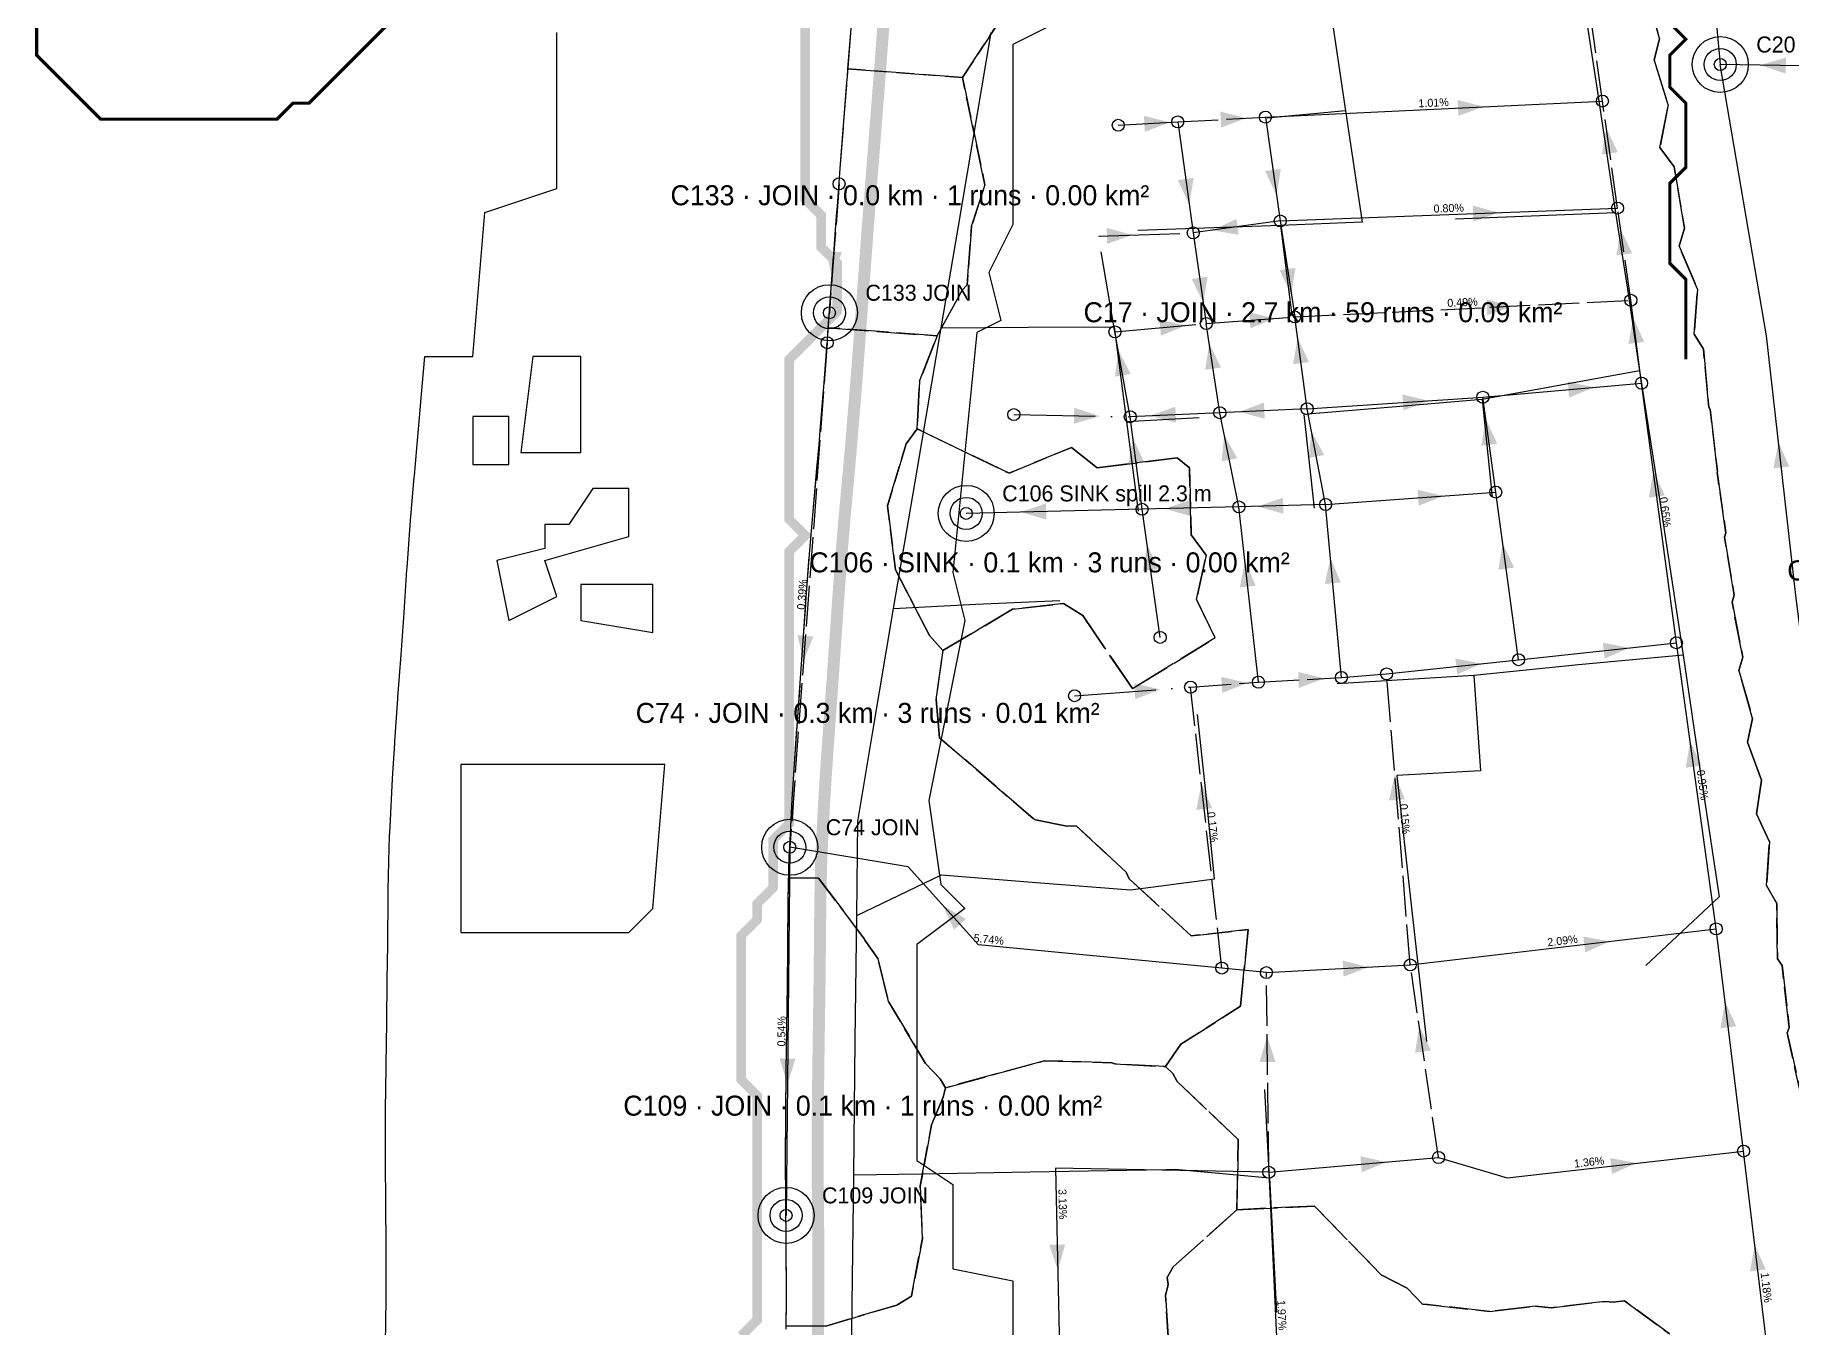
# Model space of a CAD drawing. Header units: metres. Extents: x 442821 to 452274, y 2561971 to 2571293.
# Drawn here: x 449883.5 to 450322.4, y 2569575.2 to 2569898.3 of the extents above; entities that cross this region are included whole.
import ezdxf
from ezdxf.enums import TextEntityAlignment as Align

# ---------------------------------------------------------------- set-up
doc = ezdxf.new("R2010")
doc.units = ezdxf.units.M
doc.header["$LTSCALE"] = 8
doc.linetypes.add('DASHDOT', pattern=[3.556, 2.54, -0.508, 0, -0.508])
doc.linetypes.add('DASHED', pattern=[1.524, 1.27, -0.254])
for name, color, linetype in [('A_ARROWS', 7, 'Continuous'), ('A_BUILT_2006', 252, 'Continuous'), ('A_CATCH_LABEL', 7, 'Continuous'), ('A_CATCHMENTS', 7, 'Continuous'), ('A_ENVELOPE', 3, 'Continuous'), ('A_GRADIENT', 8, 'Continuous'), ('A_JUNCTIONS', 8, 'Continuous'), ('A_MAIN_PIPE', 5, 'Continuous'), ('A_OUTLET_LABEL', 7, 'Continuous'), ('A_OUTLETS', 7, 'Continuous'), ('A_RUNS', 7, 'Continuous'), ('A_STREAMS', 5, 'Continuous'), ('A_WADI', 4, 'Continuous')]:
    doc.layers.add(name, color=color, linetype=linetype)

msp = doc.modelspace()

# ---------------------------------------------------------------- linework, layer by layer
at = {"layer": 'A_ARROWS', "color": 4}
for points in [[(450314.51, 2569890.84), (450320.94, 2569892.74), (450320.88, 2569888.74)], [(450319.07, 2569796.63), (450321.79, 2569790.5), (450317.81, 2569790.05)]]:
    msp.add_solid(points, dxfattribs=at)
at = {"layer": 'A_ARROWS', "color": 2}
for points in [[(450186.11, 2569877.6), (450179.83, 2569875.25), (450179.61, 2569879.25)], [(450245.4, 2569880.46), (450239.1, 2569878.16), (450238.91, 2569882.16)], [(450167.02, 2569876.55), (450160.75, 2569874.18), (450160.52, 2569878.18)], [(450276.04, 2569875.14), (450278.92, 2569869.09), (450274.96, 2569868.52)], [(450171.84, 2569856.05), (450168.98, 2569862.11), (450172.94, 2569862.66)], [(450193.68, 2569858.32), (450190.79, 2569864.37), (450194.75, 2569864.94)], [(450177.58, 2569849.56), (450183.64, 2569852.41), (450184.19, 2569848.44)], [(450249.17, 2569853.99), (450242.85, 2569851.74), (450242.7, 2569855.74)], [(450157.66, 2569848.4), (450151.33, 2569846.19), (450151.2, 2569850.18)], [(450279.65, 2569849.87), (450282.53, 2569843.81), (450278.57, 2569843.25)], [(450197.36, 2569833.54), (450194.43, 2569839.57), (450198.38, 2569840.17)], [(450175.37, 2569831.36), (450172.47, 2569837.4), (450176.43, 2569837.98)], [(450252.59, 2569830.6), (450246.3, 2569828.29), (450246.1, 2569832.28)], [(450170.96, 2569825.78), (450164.77, 2569823.21), (450164.41, 2569827.19)], [(450193.36, 2569827.54), (450187.13, 2569825.07), (450186.83, 2569829.06)], [(450282.75, 2569827.75), (450285.55, 2569821.66), (450281.58, 2569821.15)], [(450198.92, 2569822.69), (450201.75, 2569816.61), (450197.79, 2569816.08)], [(450154.11, 2569819.62), (450157.22, 2569813.68), (450153.28, 2569812.97)], [(450176.86, 2569821.29), (450179.79, 2569815.27), (450175.84, 2569814.67)], [(450231.64, 2569806.95), (450225.38, 2569804.53), (450225.12, 2569808.52)], [(450272.98, 2569810.3), (450266.78, 2569807.74), (450266.43, 2569811.73)], [(450149.48, 2569803.1), (450143.04, 2569801.22), (450143.11, 2569805.21)], [(450162.07, 2569803.19), (450168.38, 2569805.47), (450168.56, 2569801.48)], [(450184.22, 2569804.18), (450190.52, 2569806.47), (450190.7, 2569802.47)], [(450245.96, 2569802.32), (450248.8, 2569796.24), (450244.84, 2569795.7)], [(450157.79, 2569797.68), (450160.58, 2569791.58), (450156.61, 2569791.08)], [(450180.6, 2569798.46), (450183.83, 2569792.59), (450179.91, 2569791.79)], [(450202.4, 2569799.31), (450205.57, 2569793.4), (450201.65, 2569792.64)], [(450287.81, 2569789.36), (450290.65, 2569783.28), (450286.68, 2569782.75)], [(450188.93, 2569780.53), (450195.27, 2569782.72), (450195.39, 2569778.72)], [(450235.42, 2569783.17), (450229.18, 2569780.71), (450228.89, 2569784.7)], [(450250.18, 2569771.32), (450253.02, 2569765.25), (450249.06, 2569764.71)], [(450185.77, 2569766.86), (450188.47, 2569760.72), (450184.49, 2569760.28)], [(450207.14, 2569767.71), (450209.71, 2569761.52), (450205.73, 2569761.16)], [(450244.93, 2569741.23), (450238.78, 2569738.56), (450238.35, 2569742.54)], [(450281.78, 2569745.2), (450275.63, 2569742.52), (450275.2, 2569746.5)], [(450205.57, 2569737.55), (450199.29, 2569735.19), (450199.06, 2569739.18)], [(450164.6, 2569734.81), (450158.36, 2569732.35), (450158.07, 2569736.33)], [(450186.36, 2569736.42), (450180.12, 2569733.95), (450179.83, 2569737.94)], [(450297, 2569721.82), (450299.86, 2569715.75), (450295.89, 2569715.2)], [(450223.21, 2569713.56), (450225.72, 2569707.34), (450221.73, 2569707.02)], [(450174.88, 2569711.26), (450177.57, 2569705.12), (450173.6, 2569704.68)], [(450276.9, 2569671.8), (450270.78, 2569669.06), (450270.31, 2569673.04)], [(450216.69, 2569665.37), (450210.4, 2569663.03), (450210.19, 2569667.03)], [(450305.75, 2569656.7), (450308.52, 2569650.6), (450304.55, 2569650.11)], [(450229.32, 2569650.63), (450232.23, 2569644.58), (450228.27, 2569644)], [(450191.32, 2569648.05), (450193.4, 2569641.68), (450189.4, 2569641.63)], [(450071.43, 2569636.14), (450069.49, 2569642.56), (450073.49, 2569642.52)], [(450221.16, 2569616.67), (450214.96, 2569614.12), (450214.62, 2569618.1)], [(450283.6, 2569616.4), (450277.47, 2569613.69), (450277.02, 2569617.67)], [(450313.17, 2569595.94), (450315.91, 2569589.82), (450311.94, 2569589.34)]]:
    msp.add_solid(points, dxfattribs=at)
at = {"layer": 'A_ARROWS', "color": 3}
for points in [[(450082.6, 2569837.85), (450081.08, 2569844.38), (450085.06, 2569844.09)], [(450165.74, 2569779.96), (450172.09, 2569782.11), (450172.19, 2569778.11)], [(450129.69, 2569779.12), (450136.05, 2569781.27), (450136.14, 2569777.27)], [(450161.31, 2569770.98), (450164.18, 2569764.93), (450160.22, 2569764.37)], [(450139, 2569589.62), (450136.86, 2569595.98), (450140.86, 2569596.07)]]:
    msp.add_solid(points, dxfattribs=at)
at = {"layer": 'A_ARROWS', "color": 1}
for points in [[(450075.47, 2569741.81), (450073.95, 2569748.34), (450077.94, 2569748.04)], [(450110.27, 2569680.82), (450116.04, 2569677.41), (450113.07, 2569674.73)]]:
    msp.add_solid(points, dxfattribs=at)
at = {"layer": 'A_BUILT_2006', "color": 252}
for points in [[(450269.16, 2569914.53), (450273.8, 2569884.64)], [(450206.8, 2569906.96), (450210.91, 2569879.46)], [(450114.07, 2569850.11), (450122.32, 2569899.02)], [(450273.8, 2569884.64), (450278.36, 2569853.93)], [(450210.91, 2569879.46), (450191.32, 2569877.55)], [(450210.91, 2569879.46), (450215.03, 2569851.59)], [(450278.36, 2569853.93), (450238.4, 2569852.33)], [(450278.36, 2569853.93), (450281.36, 2569834.85)], [(450109.83, 2569825.17), (450114.07, 2569850.11)], [(450194.64, 2569850.75), (450159, 2569849.52)], [(450215.03, 2569851.59), (450194.64, 2569850.75)], [(450194.64, 2569850.75), (450197.47, 2569828.28)], [(450281.36, 2569834.85), (450284.35, 2569814.47)], [(450103.94, 2569790.13), (450109.83, 2569825.17)], [(450109.83, 2569825.17), (450131.71, 2569825.33)], [(450131.71, 2569825.33), (450153.11, 2569825.41)], [(450153.11, 2569825.41), (450153.11, 2569825.4), (450156.13, 2569801.77)], [(450284.35, 2569814.47), (450245.01, 2569807.25)], [(450284.35, 2569814.47), (450289.86, 2569779.08)], [(450222.52, 2569805.32), (450200.5, 2569803.49)], [(450245.01, 2569807.25), (450222.52, 2569805.32)], [(450245.01, 2569807.25), (450247.52, 2569782.87)], [(450156.13, 2569801.77), (450174.32, 2569802.8)], [(450156.13, 2569801.77), (450159.09, 2569779.39)], [(450200.5, 2569803.49), (450203.02, 2569780.08)], [(450097.95, 2569755.03), (450103.94, 2569790.13)], [(450289.86, 2569779.08), (450295.25, 2569743.4)], [(450097.95, 2569755.03), (450118.54, 2569756.1)], [(450118.54, 2569756.1), (450139.5, 2569756.99)], [(450092.74, 2569723.77), (450097.95, 2569755.03)], [(450295.25, 2569743.4), (450269.14, 2569740.94)], [(450295.25, 2569743.4), (450299.76, 2569712.67)], [(450242.93, 2569738.26), (450208.82, 2569736.21)], [(450269.14, 2569740.94), (450242.93, 2569738.26)], [(450242.93, 2569738.26), (450244.62, 2569714.45)], [(450175.97, 2569709.17), (450173.93, 2569728.57)], [(450089.03, 2569701.78), (450092.74, 2569723.77)], [(450244.62, 2569714.45), (450223.71, 2569713.27)], [(450223.71, 2569713.27), (450227.28, 2569680.95)], [(450299.76, 2569712.67), (450304.27, 2569682.94)], [(450178.19, 2569687.46), (450175.97, 2569709.17)], [(450088.76, 2569678.25), (450089.03, 2569701.78)], [(450088.76, 2569678.25), (450109.91, 2569688.44)], [(450109.91, 2569688.44), (450133.56, 2569686.56)], [(450133.56, 2569686.56), (450157.21, 2569684.68)], [(450157.21, 2569684.68), (450178.19, 2569687.46)], [(450304.27, 2569682.94), (450285.91, 2569665.78)], [(450088.41, 2569647.07), (450088.76, 2569678.25)], [(450227.28, 2569680.95), (450231.11, 2569646.8)], [(450088.03, 2569613.44), (450088.41, 2569647.07)], [(450191.91, 2569612.74), (450190.75, 2569634.77)], [(450087.66, 2569581.19), (450088.03, 2569613.44)], [(450088.03, 2569613.44), (450104.92, 2569613.74)], [(450104.92, 2569613.74), (450131.99, 2569614.23)], [(450131.99, 2569614.23), (450165.96, 2569614.83), (450168.35, 2569614.86)], [(450168.35, 2569614.86), (450191.91, 2569612.74)], [(450191.91, 2569612.74), (450193.64, 2569579.14)], [(450087.24, 2569544.2), (450087.66, 2569581.19)]]:
    msp.add_lwpolyline(points, dxfattribs=at)
at = {"layer": 'A_CATCHMENTS', "color": 1, "linetype": 'DASHED'}
for points in [[(450087.1, 2569973.92), (450101.09, 2569972.78), (450114.43, 2569955.92), (450115.52, 2569955.23), (450128.35, 2569939.02), (450129.95, 2569937.68), (450140.11, 2569924.86), (450137.94, 2569922.48), (450115.19, 2569887.74), (450086.58, 2569889.91), (450087.35, 2569899.97), (450087.93, 2569907.92), (450088.66, 2569918.08), (450088.7, 2569918.65), (450088.3, 2569923.52), (450088.14, 2569931.97), (450088.17, 2569941.17), (450087.67, 2569950.34), (450086.89, 2569957.21), (450086.84, 2569957.68), (450086.63, 2569959.48), (450085.06, 2569968.53), (450084.21, 2569972.2), (450087.1, 2569973.92)], [(450108.83, 2569823.19), (450104.45, 2569811.82), (450103.89, 2569799.9), (450101.14, 2569796.22), (450096.48, 2569780.71), (450098.42, 2569764.72), (450106.95, 2569748.24), (450110.29, 2569744.5), (450108.59, 2569732.27), (450109.47, 2569722.72), (450132.82, 2569702.55), (450133.47, 2569702.23), (450141.29, 2569700.59), (450143.58, 2569700.71), (450156.1, 2569689.15), (450156.87, 2569687.46), (450172.34, 2569673.18), (450186.59, 2569674.76), (450184.65, 2569655.62), (450169.76, 2569646.11), (450165.89, 2569640.52), (450153.28, 2569641.19), (450152.48, 2569641.47), (450135.69, 2569642), (450110.95, 2569635.23), (450109.6, 2569637.43), (450105.92, 2569641.32), (450096.72, 2569656.76), (450094.06, 2569667.58), (450090.78, 2569672.16), (450090.72, 2569672.39), (450079.23, 2569687.61), (450071.79, 2569687.69), (450071.9, 2569692.93), (450072.03, 2569695.35), (450072.64, 2569707.34), (450073.13, 2569714.86), (450073.87, 2569725.6), (450074.65, 2569736.33), (450075.24, 2569744.64), (450075.32, 2569745.82), (450076.14, 2569757.79), (450077.02, 2569769.58), (450077.84, 2569779.28), (450078.81, 2569790), (450079.35, 2569796.05), (450079.63, 2569799.45), (450080.61, 2569811.41), (450081.43, 2569822.12), (450081.66, 2569825.2), (450108.83, 2569823.19)]]:
    msp.add_lwpolyline(points, close=True, dxfattribs=at)
at = {"layer": 'A_CATCHMENTS', "color": 2, "linetype": 'DASHED'}
for points in [[(450291.85, 2569573.69), (450280.61, 2569581.96), (450277.73, 2569581.62), (450275.7, 2569581.84), (450262.32, 2569580.23), (450258.34, 2569580.67), (450246.87, 2569579.32), (450231.36, 2569581.06), (450231.25, 2569581.05), (450230.13, 2569581.17), (450226.31, 2569585.12), (450219.8, 2569588.5), (450203.15, 2569605.66), (450183.75, 2569604.76), (450184.1, 2569622.33), (450168.79, 2569636.76), (450167.75, 2569638.77), (450165.89, 2569640.52), (450169.76, 2569646.11), (450184.65, 2569655.62), (450186.59, 2569674.76), (450172.34, 2569673.18), (450156.87, 2569687.46), (450156.1, 2569689.15), (450143.58, 2569700.71), (450141.29, 2569700.59), (450133.47, 2569702.23), (450132.82, 2569702.55), (450109.47, 2569722.72), (450108.59, 2569732.27), (450110.29, 2569744.5), (450110.29, 2569744.5), (450127.67, 2569754.83), (450140.4, 2569756.25), (450145.22, 2569753.24), (450157.66, 2569735.01), (450178.3, 2569747.66), (450173.66, 2569757.26), (450176.09, 2569768.4), (450172.32, 2569773.4), (450171.92, 2569790.17), (450168.79, 2569792.69), (450148.83, 2569790.16), (450142.43, 2569795.31), (450126.87, 2569788.82), (450103.89, 2569799.9), (450104.45, 2569811.82), (450108.83, 2569823.19), (450115.13, 2569834.59), (450116.36, 2569835.92), (450117.48, 2569850.57), (450120.81, 2569860.96), (450115.19, 2569887.74), (450137.94, 2569922.48)], [(450286.23, 2569908.74), (450289.33, 2569897.53), (450288.05, 2569892.11), (450291.52, 2569880.9), (450289.46, 2569870.29), (450293.02, 2569865.39), (450295.61, 2569850.06), (450294.25, 2569845.56), (450298.86, 2569834.84), (450298.04, 2569823.58), (450300.32, 2569819.83), (450301.64, 2569805.35), (450302.02, 2569804.75), (450303.83, 2569789.3), (450303.76, 2569789.12), (450305.94, 2569773.9), (450305.59, 2569772.85), (450308.04, 2569758.41), (450307.47, 2569756.59), (450310.18, 2569742.89), (450309.21, 2569739.52), (450312.59, 2569727.52), (450311.31, 2569721.59), (450314.81, 2569712.13), (450313.61, 2569703.68), (450316.83, 2569696.72), (450316.12, 2569685.81), (450318.64, 2569681.27), (450318.84, 2569667.44), (450319.97, 2569665.77), (450321.77, 2569650.32), (450321.26, 2569648.95), (450325.31, 2569630.66)]]:
    msp.add_lwpolyline(points, dxfattribs=at)
at = {"layer": 'A_CATCHMENTS', "color": 4, "linetype": 'DASHED'}
for points in [[(450325.31, 2569630.66), (450321.26, 2569648.95), (450321.77, 2569650.32), (450319.97, 2569665.77), (450318.84, 2569667.44), (450318.64, 2569681.27), (450316.12, 2569685.81), (450316.83, 2569696.72), (450313.61, 2569703.68), (450314.81, 2569712.13), (450311.31, 2569721.59), (450312.59, 2569727.52), (450309.21, 2569739.52), (450310.18, 2569742.89), (450307.47, 2569756.59), (450308.04, 2569758.41), (450305.59, 2569772.85), (450305.94, 2569773.9), (450303.76, 2569789.12), (450303.83, 2569789.3), (450303.83, 2569789.3), (450302.02, 2569804.75), (450301.64, 2569805.35), (450300.32, 2569819.83), (450298.04, 2569823.58), (450298.86, 2569834.84), (450294.25, 2569845.56), (450295.61, 2569850.06), (450293.02, 2569865.39), (450289.46, 2569870.29), (450291.52, 2569880.9), (450288.05, 2569892.11), (450289.33, 2569897.53), (450286.23, 2569908.74)], [(450166.83, 2569569.18), (450165.95, 2569583.31), (450166.55, 2569586.02), (450166.36, 2569587.83), (450167.87, 2569590.44), (450183.75, 2569604.76), (450203.15, 2569605.66), (450219.8, 2569588.5), (450226.31, 2569585.12), (450230.13, 2569581.17), (450231.25, 2569581.05), (450231.36, 2569581.06), (450246.87, 2569579.32), (450258.34, 2569580.67), (450262.32, 2569580.23), (450275.7, 2569581.84), (450277.73, 2569581.62), (450280.61, 2569581.96), (450291.85, 2569573.69)]]:
    msp.add_lwpolyline(points, dxfattribs=at)
at = {"layer": 'A_CATCHMENTS', "color": 3, "linetype": 'DASHED'}
for points in [[(450115.19, 2569887.74), (450120.81, 2569860.96), (450117.48, 2569850.57), (450116.36, 2569835.92), (450115.13, 2569834.59), (450108.83, 2569823.19), (450081.66, 2569825.2), (450082.22, 2569832.85), (450083.01, 2569843.58), (450083.56, 2569850.87), (450083.73, 2569853.07), (450083.93, 2569855.68), (450084.65, 2569865.04), (450085.49, 2569875.77), (450086.32, 2569886.49), (450086.44, 2569888), (450086.58, 2569889.91), (450115.19, 2569887.74)], [(450145.22, 2569753.24), (450140.4, 2569756.25), (450127.67, 2569754.83), (450110.29, 2569744.5), (450106.95, 2569748.24), (450098.42, 2569764.72), (450096.48, 2569780.71), (450101.14, 2569796.22), (450103.89, 2569799.9), (450126.87, 2569788.82), (450142.43, 2569795.31), (450148.83, 2569790.16), (450168.79, 2569792.69), (450171.92, 2569790.17), (450172.32, 2569773.4), (450176.09, 2569768.4), (450173.66, 2569757.26), (450178.3, 2569747.66), (450157.66, 2569735.01), (450145.22, 2569753.24)]]:
    msp.add_lwpolyline(points, close=True, dxfattribs=at)
at = {"layer": 'A_CATCHMENTS', "color": 2, "linetype": 'DASHED'}
msp.add_lwpolyline([(450079.23, 2569687.61), (450090.72, 2569672.39), (450090.78, 2569672.16), (450094.06, 2569667.58), (450096.72, 2569656.76), (450105.92, 2569641.32), (450109.6, 2569637.43), (450110.95, 2569635.23), (450110.34, 2569632.85), (450107.48, 2569625.97), (450104.62, 2569610.66), (450105.16, 2569597.54), (450102.43, 2569583.1), (450098.79, 2569580.93), (450081.02, 2569575.62), (450071.12, 2569575.71), (450071.19, 2569582.34), (450071.18, 2569584.36), (450071.16, 2569596.36), (450071.07, 2569607.11), (450071, 2569617.23), (450071.04, 2569628.66), (450071.15, 2569639.43), (450071.3, 2569650.19), (450071.46, 2569660.95), (450071.56, 2569669.96), (450071.56, 2569670.47), (450071.67, 2569682.47), (450071.79, 2569687.69), (450079.23, 2569687.61)], close=True, dxfattribs=at)
at = {"layer": 'A_CATCHMENTS', "color": 3, "linetype": 'DASHED'}
msp.add_lwpolyline([(450071.11, 2569574.9), (450071.12, 2569575.71), (450081.02, 2569575.62), (450098.79, 2569580.93), (450102.43, 2569583.1), (450105.16, 2569597.54), (450104.62, 2569610.66), (450107.48, 2569625.97), (450110.34, 2569632.85), (450110.95, 2569635.23), (450135.69, 2569642), (450152.48, 2569641.47), (450153.28, 2569641.19), (450165.89, 2569640.52), (450167.75, 2569638.77), (450168.79, 2569636.76), (450184.1, 2569622.33), (450183.75, 2569604.76), (450167.87, 2569590.44), (450166.36, 2569587.83), (450166.55, 2569586.02), (450165.95, 2569583.31), (450166.83, 2569569.18)], dxfattribs=at)
at = {"layer": 'A_ENVELOPE', "color": 3}
msp.add_lwpolyline([(450071.11, 2569574.9), (450071.19, 2569582.34), (450071.18, 2569584.36), (450071.16, 2569596.36), (450071.07, 2569607.11), (450071, 2569617.23), (450071.04, 2569628.66), (450071.15, 2569639.43), (450071.3, 2569650.19), (450071.46, 2569660.95), (450071.56, 2569669.96), (450071.56, 2569670.47), (450071.67, 2569682.47), (450071.9, 2569692.93), (450072.03, 2569695.35), (450072.64, 2569707.34), (450073.13, 2569714.86), (450073.87, 2569725.6), (450074.65, 2569736.33), (450075.24, 2569744.64), (450075.32, 2569745.82), (450076.14, 2569757.79), (450077.02, 2569769.58), (450077.84, 2569779.28), (450078.81, 2569790), (450079.35, 2569796.05), (450079.63, 2569799.45), (450080.61, 2569811.41), (450081.43, 2569822.12), (450082.22, 2569832.85), (450083.01, 2569843.58), (450083.56, 2569850.87), (450083.73, 2569853.07), (450083.93, 2569855.68), (450084.65, 2569865.04), (450085.49, 2569875.77), (450086.32, 2569886.49), (450086.44, 2569888), (450087.35, 2569899.97)], dxfattribs=at)
at = {"layer": 'A_JUNCTIONS'}
for centre in [(450304.53, 2569891), (450275.08, 2569881.88), (450190.89, 2569877.86), (450154.11, 2569875.81), (450168.97, 2569876.66), (450084.35, 2569861.18), (450278.89, 2569855.13), (450194.59, 2569851.89), (450172.84, 2569848.91), (450081.94, 2569828.95), (450282.19, 2569832.07), (450176.1, 2569826.25), (450198.21, 2569827.91), (450081.38, 2569821.46), (450153.29, 2569824.17), (450284.86, 2569811.35), (450245.2, 2569807.84), (450128.01, 2569803.48), (450157.12, 2569802.97), (450179.49, 2569803.97), (450201.31, 2569804.95), (450205.93, 2569781.02), (450248.43, 2569784.12), (450116.12, 2569778.8), (450160.06, 2569779.83), (450184.26, 2569780.4), (450164.58, 2569747.81), (450293.57, 2569746.46), (450254.14, 2569742.22), (450189.14, 2569736.62), (450209.86, 2569737.79), (450221.17, 2569738.68), (450143.21, 2569733.23), (450172.2, 2569735.37), (450072.03, 2569695.35), (450303.5, 2569674.94), (450179.99, 2569665.15), (450191.12, 2569664.02), (450227.07, 2569665.92), (450310.36, 2569619.42), (450191.74, 2569614.1), (450234.14, 2569617.8), (450071.1, 2569603.33)]:
    msp.add_circle(centre, 1.5, dxfattribs=at)
at = {"layer": 'A_MAIN_PIPE', "color": 5, "const_width": 3}
msp.add_lwpolyline([(450095.91, 2569907.35), (450095.33, 2569899.37), (450094.42, 2569887.39), (450094.3, 2569885.87), (450093.46, 2569875.14), (450092.62, 2569864.42), (450091.9, 2569855.06), (450091.7, 2569852.46), (450091.53, 2569850.26), (450090.99, 2569842.99), (450090.2, 2569832.26), (450089.41, 2569821.52), (450088.59, 2569810.78), (450087.6, 2569798.8), (450087.32, 2569795.37), (450086.78, 2569789.29), (450085.81, 2569778.59), (450084.99, 2569768.94), (450084.12, 2569757.22), (450083.3, 2569745.27), (450083.22, 2569744.08), (450082.63, 2569735.76), (450081.85, 2569725.03), (450081.11, 2569714.32), (450080.63, 2569706.88), (450080.02, 2569694.95), (450079.99, 2569694.37), (450079.9, 2569692.63), (450079.67, 2569682.34), (450079.56, 2569670.4), (450079.56, 2569669.88), (450079.46, 2569660.85), (450079.3, 2569650.08), (450079.15, 2569639.33), (450079.04, 2569628.61), (450079, 2569617.24), (450079.06, 2569607.17), (450079.16, 2569596.4), (450079.18, 2569584.37), (450079.19, 2569582.3), (450079.11, 2569574.79), (450078.92, 2569564.47)], dxfattribs=at)
at = {"layer": 'A_OUTLETS', "color": 1}
for centre, radius in [((450304.53, 2569891), 7), ((450304.53, 2569891), 4), ((450116.12, 2569778.8), 7), ((450116.12, 2569778.8), 4)]:
    msp.add_circle(centre, radius, dxfattribs=at)
at = {"layer": 'A_OUTLETS', "color": 5}
for centre, radius in [((450081.94, 2569828.95), 7), ((450081.94, 2569828.95), 4), ((450072.03, 2569695.35), 7), ((450072.03, 2569695.35), 4), ((450071.1, 2569603.33), 7), ((450071.1, 2569603.33), 4)]:
    msp.add_circle(centre, radius, dxfattribs=at)
at = {"layer": 'A_RUNS', "color": 4, "linetype": 'DASHED'}
msp.add_lwpolyline([(450278.52, 2570130.59), (450253.22, 2570067.05), (450290.38, 2569990.44), (450300.13, 2569937.42), (450304.53, 2569891)], dxfattribs=at)
at = {"layer": 'A_RUNS', "color": 2, "linetype": 'DASHED'}
for points in [[(450275.08, 2569881.88), (450270.53, 2569915.03)], [(450278.89, 2569855.13), (450275.08, 2569881.88)], [(450168.97, 2569876.66), (450190.89, 2569877.86)], [(450282.19, 2569832.07), (450278.89, 2569855.13)], [(450198.21, 2569827.91), (450282.19, 2569832.07)], [(450227.07, 2569665.92), (450221.17, 2569738.68)], [(450172.2, 2569735.37), (450189.14, 2569736.62)], [(450179.99, 2569665.15), (450172.2, 2569735.37)], [(450189.14, 2569736.62), (450209.86, 2569737.79)], [(450191.74, 2569614.1), (450191.12, 2569664.02)], [(450234.14, 2569617.8), (450227.07, 2569665.92)]]:
    msp.add_lwpolyline(points, dxfattribs=at)
at = {"layer": 'A_RUNS', "color": 4}
for points in [[(450339.48, 2569890.45), (450304.53, 2569891)], [(450337.87, 2569644.53), (450323.45, 2569758.24), (450316.05, 2569823.21), (450304.53, 2569891)], [(450191.74, 2569614.1), (450195.06, 2569542.49)]]:
    msp.add_lwpolyline(points, dxfattribs=at)
at = {"layer": 'A_RUNS', "color": 2}
for points in [[(450190.89, 2569877.86), (450275.08, 2569881.88)], [(450168.97, 2569876.66), (450172.84, 2569848.91)], [(450190.89, 2569877.86), (450194.59, 2569851.89)], [(450194.59, 2569851.89), (450278.89, 2569855.13)], [(450194.59, 2569851.89), (450172.84, 2569848.91)], [(450172.84, 2569848.91), (450176.1, 2569826.25)], [(450194.59, 2569851.89), (450198.21, 2569827.91)], [(450284.86, 2569811.35), (450282.19, 2569832.07)], [(450179.49, 2569803.97), (450176.1, 2569826.25)], [(450201.31, 2569804.95), (450198.21, 2569827.91)], [(450157.12, 2569802.97), (450153.29, 2569824.17)], [(450245.2, 2569807.84), (450284.86, 2569811.35)], [(450293.57, 2569746.46), (450284.86, 2569811.35)], [(450179.49, 2569803.97), (450157.12, 2569802.97)], [(450201.31, 2569804.95), (450179.49, 2569803.97)], [(450184.26, 2569780.4), (450179.49, 2569803.97)], [(450201.31, 2569804.95), (450245.2, 2569807.84)], [(450205.93, 2569781.02), (450201.31, 2569804.95)], [(450248.43, 2569784.12), (450245.2, 2569807.84)], [(450160.06, 2569779.83), (450157.12, 2569802.97)], [(450205.93, 2569781.02), (450248.43, 2569784.12)], [(450254.14, 2569742.22), (450248.43, 2569784.12)], [(450205.93, 2569781.02), (450184.26, 2569780.4)], [(450189.14, 2569736.62), (450184.26, 2569780.4)], [(450209.86, 2569737.79), (450205.93, 2569781.02)], [(450254.14, 2569742.22), (450293.57, 2569746.46)], [(450303.5, 2569674.94), (450293.57, 2569746.46)], [(450209.86, 2569737.79), (450221.17, 2569738.68)], [(450221.17, 2569738.68), (450254.14, 2569742.22)], [(450072.03, 2569695.35), (450071.1, 2569603.33)], [(450227.07, 2569665.92), (450303.5, 2569674.94)], [(450310.36, 2569619.42), (450303.5, 2569674.94)], [(450191.12, 2569664.02), (450227.07, 2569665.92)], [(450191.74, 2569614.1), (450234.14, 2569617.8)], [(450234.14, 2569617.8), (450251.26, 2569612.74), (450310.36, 2569619.42)], [(450318.57, 2569550.78), (450310.36, 2569619.42)]]:
    msp.add_lwpolyline(points, dxfattribs=at)
at = {"layer": 'A_RUNS', "color": 2, "linetype": 'DASHDOT'}
for points in [[(450154.11, 2569875.81), (450168.97, 2569876.66)], [(450153.29, 2569824.17), (450149.19, 2569848.12), (450172.84, 2569848.91)], [(450153.29, 2569824.17), (450176.1, 2569826.25)], [(450176.1, 2569826.25), (450198.21, 2569827.91)], [(450128.01, 2569803.48), (450157.12, 2569802.97)], [(450143.21, 2569733.23), (450172.2, 2569735.37)]]:
    msp.add_lwpolyline(points, dxfattribs=at)
at = {"layer": 'A_RUNS', "color": 3, "linetype": 'DASHED'}
msp.add_lwpolyline([(450084.35, 2569861.18), (450083.22, 2569846.2), (450081.94, 2569828.95)], dxfattribs=at)
at = {"layer": 'A_RUNS', "color": 1, "linetype": 'DASHED'}
msp.add_lwpolyline([(450081.38, 2569821.46), (450072.03, 2569695.35)], dxfattribs=at)
at = {"layer": 'A_RUNS', "color": 3}
for points in [[(450160.06, 2569779.83), (450116.12, 2569778.8)], [(450184.26, 2569780.4), (450160.06, 2569779.83)], [(450164.58, 2569747.81), (450160.06, 2569779.83)], [(450191.74, 2569614.1), (450138.43, 2569615.15), (450140.04, 2569543.73)]]:
    msp.add_lwpolyline(points, dxfattribs=at)
at = {"layer": 'A_RUNS', "color": 1}
for points in [[(450179.99, 2569665.15), (450119.17, 2569670.96), (450101.6, 2569690.43), (450072.03, 2569695.35)], [(450191.12, 2569664.02), (450179.99, 2569665.15)]]:
    msp.add_lwpolyline(points, dxfattribs=at)
at = {"layer": 'A_STREAMS', "color": 5}
for points, const_width in [([(450295.93, 2569817.31), (450295.93, 2569821.31), (450295.93, 2569825.31), (450295.93, 2569829.31), (450295.93, 2569833.31), (450295.93, 2569837.31), (450291.93, 2569841.31), (450291.93, 2569845.32), (450291.93, 2569849.32), (450291.93, 2569853.32), (450291.93, 2569857.32), (450291.93, 2569861.32), (450295.93, 2569865.32), (450295.93, 2569869.32), (450295.93, 2569873.33), (450295.93, 2569877.33), (450295.93, 2569881.33), (450291.93, 2569885.33), (450291.93, 2569889.33), (450291.93, 2569893.33), (450295.93, 2569897.33), (450291.93, 2569901.34), (450287.93, 2569905.34)], 0.8), ([(449883.87, 2569901.34), (449883.87, 2569897.33), (449883.87, 2569893.33), (449887.87, 2569889.33), (449891.87, 2569885.33), (449895.88, 2569881.33), (449899.88, 2569877.33), (449903.88, 2569877.33), (449907.88, 2569877.33), (449911.88, 2569877.33), (449915.88, 2569877.33), (449919.88, 2569877.33), (449923.88, 2569877.33), (449927.88, 2569877.33), (449931.88, 2569877.33), (449935.88, 2569877.33), (449939.88, 2569877.33), (449943.88, 2569877.33), (449947.88, 2569881.33), (449951.88, 2569881.33), (449955.88, 2569885.33), (449959.88, 2569889.33), (449963.88, 2569893.33), (449967.88, 2569897.33), (449971.89, 2569901.34)], 0.8), ([(450075.9, 2569901.34), (450075.9, 2569897.33), (450075.9, 2569893.33), (450075.9, 2569889.33), (450075.9, 2569885.33), (450075.9, 2569881.33), (450075.9, 2569877.33), (450075.9, 2569873.33), (450075.9, 2569869.32), (450075.9, 2569865.32), (450075.9, 2569861.32), (450075.9, 2569857.32), (450079.9, 2569853.32), (450079.9, 2569849.32), (450079.9, 2569845.32), (450083.9, 2569841.31), (450083.9, 2569837.31), (450083.9, 2569833.31), (450083.9, 2569829.31), (450079.9, 2569825.31), (450075.9, 2569821.31), (450071.9, 2569817.31), (450071.9, 2569813.3), (450071.9, 2569809.3), (450071.9, 2569805.3), (450071.9, 2569801.3), (450071.9, 2569797.3), (450071.9, 2569793.3), (450071.9, 2569789.3), (450071.9, 2569785.29), (450071.9, 2569781.29), (450071.9, 2569777.29), (450075.9, 2569773.29), (450071.9, 2569769.29), (450071.9, 2569765.29), (450071.9, 2569761.29), (450071.9, 2569757.28), (450071.9, 2569753.28), (450071.9, 2569749.28), (450071.9, 2569745.28), (450071.9, 2569741.28), (450071.9, 2569737.28), (450071.9, 2569733.28), (450071.9, 2569729.28), (450071.9, 2569725.27), (450071.9, 2569721.27), (450071.9, 2569717.27), (450071.9, 2569713.27), (450071.9, 2569709.27), (450071.9, 2569705.27), (450071.9, 2569701.27), (450067.9, 2569697.26), (450067.9, 2569693.26), (450067.9, 2569689.26), (450067.9, 2569685.26), (450063.9, 2569681.26), (450063.9, 2569677.26), (450059.9, 2569673.26), (450059.9, 2569669.25), (450059.9, 2569665.25), (450059.9, 2569661.25), (450059.9, 2569657.25), (450059.9, 2569653.25), (450059.9, 2569649.25), (450059.9, 2569645.25), (450059.9, 2569641.24), (450059.9, 2569637.24), (450063.9, 2569633.24), (450063.9, 2569629.24), (450063.9, 2569625.24), (450063.9, 2569621.24), (450063.9, 2569617.24), (450063.9, 2569613.23), (450063.9, 2569609.23), (450063.9, 2569605.23), (450063.9, 2569601.23), (450063.9, 2569597.23), (450063.9, 2569593.23), (450063.9, 2569589.23), (450063.9, 2569585.22), (450063.9, 2569581.22), (450063.9, 2569577.22), (450059.9, 2569573.22)], 2.4)]:
    msp.add_lwpolyline(points, dxfattribs=dict(at, const_width=const_width))
at = {"layer": 'A_WADI', "color": 4}
for points in [[(450145.8, 2569905.01), (450127.8, 2569896.01), (450127.8, 2569851.01), (450121.8, 2569839.01), (450124.8, 2569827.01), (450118.8, 2569824.01), (450112.8, 2569764.01), (450115.8, 2569752.01), (450106.8, 2569707.01), (450109.8, 2569686.01), (450115.8, 2569680.01), (450103.8, 2569671.01), (450103.8, 2569617.01), (450112.8, 2569611.01), (450112.8, 2569590.01), (450127.8, 2569587.01), (450127.8, 2569554.01)], [(449970.94, 2569566.56), (449971.12, 2569576.35), (449971.19, 2569582.78), (449971.18, 2569584.16), (449971.16, 2569595.81), (449971.07, 2569606.22), (449971.07, 2569606.51), (449971.01, 2569616.64), (449971.01, 2569617.54), (449971.04, 2569628.97), (449971.05, 2569629.71), (449971.16, 2569640.48), (449971.16, 2569640.84), (449971.31, 2569651.6), (449971.46, 2569662.2), (449971.56, 2569670.95), (449971.67, 2569683.36), (449971.69, 2569684.74), (449971.93, 2569695.2), (449972.03, 2569698.03), (449972.16, 2569700.45), (449972.77, 2569712.43), (449972.85, 2569713.8), (449973.33, 2569721.31), (449973.37, 2569721.8), (449974.12, 2569732.54), (449974.13, 2569732.78), (449974.9, 2569743.47), (449975.48, 2569751.62), (449975.56, 2569752.7), (449976.38, 2569764.67), (449976.42, 2569765.2), (449977.29, 2569776.99), (449977.38, 2569778.04), (449978.2, 2569787.74), (449978.25, 2569788.25), (449979.21, 2569798.91), (449979.71, 2569804.58), (449979.96, 2569807.67), (449980.82, 2569818.01), (449992.8, 2569818.01), (449995.8, 2569854.01), (450013.8, 2569860.01), (450013.8, 2569899.01)]]:
    msp.add_lwpolyline(points, dxfattribs=at)
for points in [[(450004.8, 2569794.01), (450019.8, 2569794.01), (450019.8, 2569818.01), (450007.8, 2569818.01), (450004.8, 2569794.01)], [(449992.8, 2569791.01), (450001.8, 2569791.01), (450001.8, 2569803.01), (449992.8, 2569803.01), (449992.8, 2569791.01)], [(450016.8, 2569776.01), (450010.8, 2569776.01), (450010.8, 2569770.01), (449998.8, 2569767.01), (450001.8, 2569752.01), (450013.8, 2569758.01), (450010.8, 2569767.01), (450031.8, 2569773.01), (450031.8, 2569785.01), (450022.8, 2569785.01), (450016.8, 2569776.01)], [(450019.8, 2569752.01), (450037.8, 2569749.01), (450037.8, 2569761.01), (450019.8, 2569761.01), (450019.8, 2569752.01)], [(449989.8, 2569674.01), (450031.8, 2569674.01), (450037.8, 2569680.01), (450040.8, 2569716.01), (449989.8, 2569716.01), (449989.8, 2569674.01)]]:
    msp.add_lwpolyline(points, close=True, dxfattribs=at)

# ---------------------------------------------------------------- texts
at = {"layer": 'A_CATCH_LABEL', "color": 3}
for s, p in [('C133 · JOIN · 0.0 km · 1 runs · 0.00 km²', (450102.05, 2569858.32)), ('C106 · SINK · 0.1 km · 3 runs · 0.00 km²', (450136.94, 2569766.56))]:
    msp.add_text(s, height=5, dxfattribs=at).set_placement(p, align=Align.MIDDLE_CENTER)
at = {"layer": 'A_CATCH_LABEL', "color": 2}
for s, p in [('C17 · JOIN · 2.7 km · 59 runs · 0.09 km²', (450205.26, 2569829.08)), ('C77 · SINK · 0.2 km · 1 runs · 0.01 km²', (450379.41, 2569764.55)), ('C109 · JOIN · 0.1 km · 1 runs · 0.00 km²', (450090.26, 2569630.76))]:
    msp.add_text(s, height=5, dxfattribs=at).set_placement(p, align=Align.MIDDLE_CENTER)
at = {"layer": 'A_CATCH_LABEL', "color": 1}
msp.add_text('C74 · JOIN · 0.3 km · 3 runs · 0.01 km²', height=5, dxfattribs=at).set_placement((450091.5, 2569728.93), align=Align.MIDDLE_CENTER)
at = {"layer": 'A_GRADIENT', "color": 2}
for s, rotation, p in [('1.01%', 2.7325, (450232.98, 2569879.87)), ('0.80%', 2.2031, (450236.74, 2569853.51)), ('0.49%', 2.8392, (450240.2, 2569829.99)), ('0.65%', 277.6511, (450289.22, 2569778.91)), ('0.95%', 277.9018, (450298.54, 2569710.7)), ('0.17%', 276.3291, (450176.1, 2569700.26)), ('0.15%', 274.6421, (450224.12, 2569702.3)), ('2.09%', 6.7357, (450265.29, 2569670.43)), ('0.54%', 89.4213, (450071.56, 2569649.34)), ('1.36%', 6.4474, (450271.94, 2569615.08)), ('1.18%', 276.8194, (450314.46, 2569585.1))]:
    msp.add_text(s, height=2, rotation=rotation, dxfattribs=at).set_placement(p, align=Align.BOTTOM_CENTER)
at = {"layer": 'A_GRADIENT', "color": 1}
for s, rotation, p in [('0.39%', 85.7585, (450076.7, 2569758.41)), ('5.74%', 354.54, (450121.6, 2569670.73))]:
    msp.add_text(s, height=2, rotation=rotation, dxfattribs=at).set_placement(p, align=Align.BOTTOM_CENTER)
at = {"layer": 'A_GRADIENT', "color": 3}
msp.add_text('3.13%', height=2, rotation=-88.7112, dxfattribs=at).set_placement((450138.63, 2569606.1), align=Align.BOTTOM_CENTER)
at = {"layer": 'A_GRADIENT', "color": 4}
msp.add_text('1.97%', height=2, rotation=-87.3378, dxfattribs=at).set_placement((450193.4, 2569578.3), align=Align.BOTTOM_CENTER)
at = {"layer": 'A_OUTLET_LABEL', "color": 1}
for s, p in [('C20 SINK spill 3.1 m', (450313.53, 2569894)), ('C106 SINK spill 2.3 m', (450125.12, 2569781.8))]:
    msp.add_text(s, height=4, dxfattribs=at).set_placement(p)
at = {"layer": 'A_OUTLET_LABEL', "color": 5}
for s, p in [('C133 JOIN', (450090.94, 2569831.95)), ('C74 JOIN', (450081.03, 2569698.35)), ('C109 JOIN', (450080.1, 2569606.33))]:
    msp.add_text(s, height=4, dxfattribs=at).set_placement(p)

doc.saveas('drawing.dxf')
